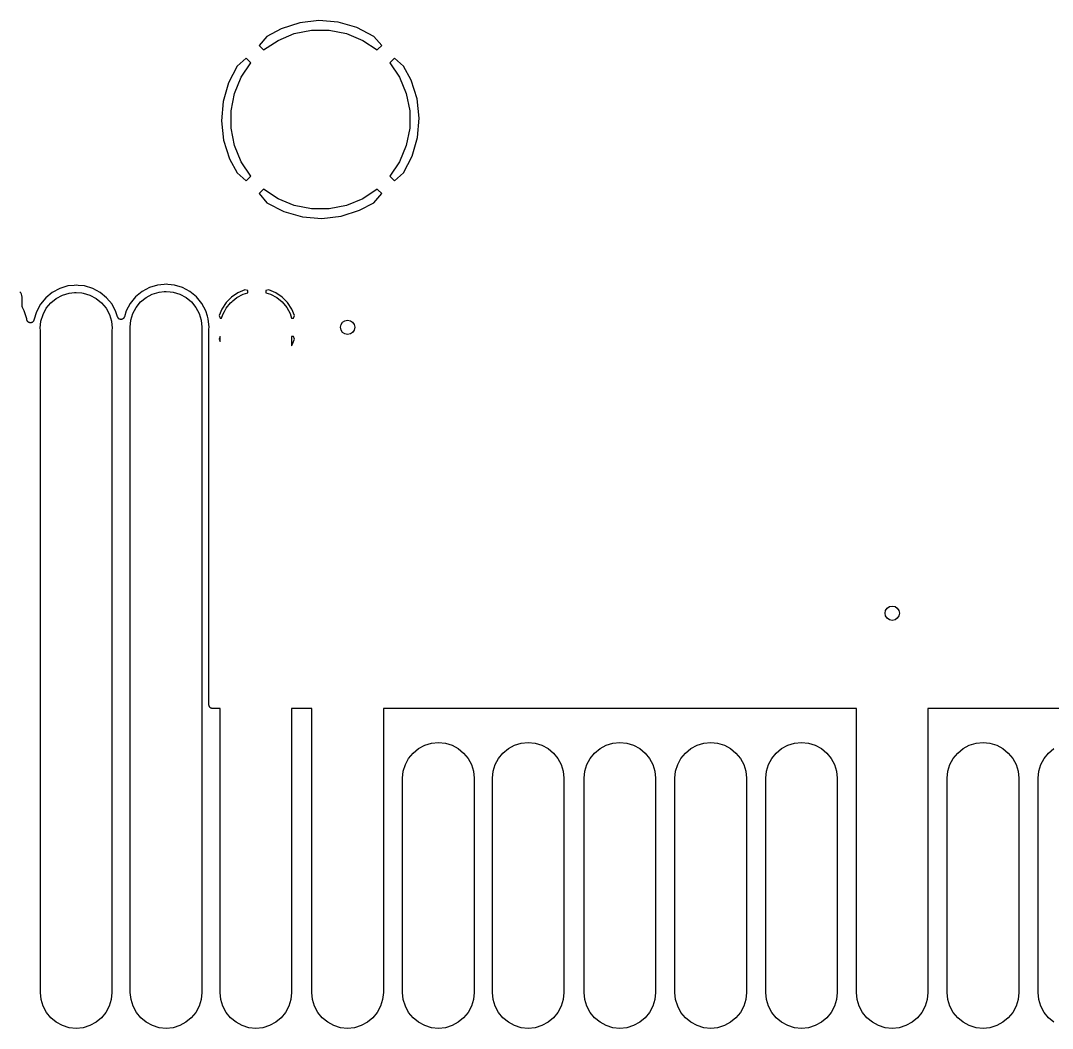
# Model space of a CAD drawing. Extents: x 49 to 143, y -158 to -38.
# Drawn here: x 81.91 to 110.78, y -158.18 to -129.97 of the extents above; entities that cross this region are included whole.
import ezdxf

# ---------------------------------------------------------------- set-up
doc = ezdxf.new("R2010")
doc.units = 0
doc.layers.add('BLACK', color=7, linetype='CONTINUOUS')

msp = doc.modelspace()

# ---------------------------------------------------------------- linework, layer by layer
at = {"layer": 'BLACK', "linetype": 'CONTINUOUS'}
for p, q in [((89.2005, -130.2), (88.8016, -130.413)), ((89.7179, -130.034), (89.2005, -130.2)), ((90.257, -129.973), (89.7179, -130.034)), ((90.7976, -130.019), (90.257, -129.973)), ((91.3189, -130.169), (90.7976, -130.019)), ((91.7929, -130.413), (91.3189, -130.169)), ((88.8016, -130.413), (88.5806, -130.665)), ((89.1128, -130.525), (89.5678, -130.336)), ((89.5678, -130.336), (90.0508, -130.24)), ((90.0508, -130.24), (90.5432, -130.24)), ((90.5432, -130.24), (91.0262, -130.336)), ((91.0262, -130.336), (91.4812, -130.525)), ((92.0134, -130.665), (91.7929, -130.413)), ((88.5806, -130.665), (88.6903, -130.775)), ((88.6903, -130.775), (88.6904, -130.775)), ((88.6904, -130.775), (88.7099, -130.794)), ((88.7099, -130.794), (89.1128, -130.525)), ((91.4812, -130.525), (91.8841, -130.794)), ((91.8841, -130.794), (91.9037, -130.775)), ((91.9037, -130.775), (92.0134, -130.665)), ((91.9037, -130.775), (91.9037, -130.775)), ((88.2214, -131.024), (87.9699, -131.244)), ((88.3311, -131.134), (88.2214, -131.024)), ((92.3726, -131.024), (92.2629, -131.134)), ((92.6247, -131.245), (92.3726, -131.024)), ((87.9699, -131.244), (87.7253, -131.718)), ((88.0815, -131.556), (88.3507, -131.153)), ((88.3507, -131.153), (88.3311, -131.134)), ((88.3311, -131.134), (88.3311, -131.134)), ((92.2628, -131.134), (92.2433, -131.153)), ((92.2433, -131.153), (92.5125, -131.556)), ((92.2629, -131.134), (92.2628, -131.134)), ((92.8379, -131.644), (92.6247, -131.245)), ((87.8931, -132.011), (88.0815, -131.556)), ((92.5125, -131.556), (92.7009, -132.011)), ((93.0031, -132.161), (92.8379, -131.644)), ((87.7253, -131.718), (87.5753, -132.24)), ((87.797, -132.494), (87.8931, -132.011)), ((92.7009, -132.011), (92.797, -132.494)), ((93.064, -132.7), (93.0031, -132.161)), ((87.5753, -132.24), (87.53, -132.78)), ((87.797, -132.987), (87.797, -132.494)), ((92.797, -132.494), (92.797, -132.987)), ((87.53, -132.78), (87.5909, -133.319)), ((93.0187, -133.241), (93.064, -132.7)), ((87.8931, -133.47), (87.797, -132.987)), ((92.797, -132.987), (92.7009, -133.47)), ((87.5909, -133.319), (87.7561, -133.837)), ((92.8687, -133.762), (93.0187, -133.241)), ((88.0815, -133.925), (87.8931, -133.47)), ((92.7009, -133.47), (92.5125, -133.925)), ((87.7561, -133.837), (87.9693, -134.236)), ((88.3507, -134.327), (88.0815, -133.925)), ((92.5125, -133.925), (92.2433, -134.327)), ((92.6241, -134.236), (92.8687, -133.762)), ((87.9693, -134.236), (88.2214, -134.457)), ((92.3726, -134.457), (92.6241, -134.236)), ((88.2214, -134.457), (88.3311, -134.347)), ((88.3311, -134.347), (88.3312, -134.347)), ((88.3312, -134.347), (88.3507, -134.327)), ((92.2433, -134.327), (92.2629, -134.347)), ((92.2629, -134.347), (92.2629, -134.347)), ((92.2629, -134.347), (92.3726, -134.457)), ((88.6903, -134.706), (88.5806, -134.816)), ((88.5806, -134.816), (88.8011, -135.068)), ((88.7099, -134.687), (88.6903, -134.706)), ((88.6903, -134.706), (88.6903, -134.706)), ((89.1128, -134.956), (88.7099, -134.687)), ((91.8841, -134.687), (91.4812, -134.956)), ((91.7924, -135.068), (92.0134, -134.816)), ((91.9035, -134.706), (91.8841, -134.687)), ((91.9037, -134.706), (91.9035, -134.706)), ((92.0134, -134.816), (91.9037, -134.706)), ((88.8011, -135.068), (89.2751, -135.312)), ((89.5678, -135.144), (89.1128, -134.956)), ((91.4812, -134.956), (91.0262, -135.144)), ((91.3936, -135.281), (91.7924, -135.068)), ((89.2751, -135.312), (89.7964, -135.462)), ((90.0508, -135.24), (89.5678, -135.144)), ((90.5432, -135.24), (90.0508, -135.24)), ((91.0262, -135.144), (90.5432, -135.24)), ((90.8761, -135.446), (91.3936, -135.281)), ((89.7964, -135.462), (90.337, -135.507)), ((90.337, -135.507), (90.8761, -135.446)), ((83.2292, -137.4), (83.003, -137.468)), ((83.4103, -137.382), (83.2292, -137.4)), ((83.4644, -137.377), (83.4103, -137.382)), ((83.4103, -137.382), (83.4103, -137.382)), ((83.5185, -137.382), (83.4644, -137.377)), ((83.6996, -137.4), (83.5185, -137.382)), ((83.9258, -137.468), (83.6996, -137.4)), ((85.7438, -137.374), (85.5176, -137.443)), ((85.9249, -137.357), (85.7438, -137.374)), ((85.979, -137.351), (85.9249, -137.357)), ((85.9249, -137.357), (85.9249, -137.357)), ((86.0331, -137.357), (85.979, -137.351)), ((86.2142, -137.374), (86.0331, -137.357)), ((86.4404, -137.443), (86.2142, -137.374)), ((81.9161, -137.595), (81.8911, -137.565)), ((81.9347, -137.63), (81.9161, -137.595)), ((81.9461, -137.668), (81.9347, -137.63)), ((81.9505, -137.712), (81.9461, -137.668)), ((82.7945, -137.58), (82.6118, -137.73)), ((83.003, -137.468), (82.7945, -137.58)), ((82.9061, -137.747), (83.0799, -137.654)), ((83.0799, -137.654), (83.2684, -137.597)), ((83.2684, -137.597), (83.4153, -137.582)), ((83.4153, -137.582), (83.4644, -137.578)), ((83.4644, -137.578), (83.6251, -137.593)), ((83.6251, -137.593), (83.6604, -137.597)), ((83.6604, -137.597), (83.8489, -137.654)), ((83.8489, -137.654), (84.0227, -137.747)), ((84.1343, -137.58), (83.9258, -137.468)), ((84.317, -137.73), (84.1343, -137.58)), ((85.1264, -137.704), (84.9764, -137.887)), ((85.3091, -137.554), (85.1264, -137.704)), ((85.5176, -137.443), (85.3091, -137.554)), ((85.4207, -137.722), (85.5945, -137.629)), ((85.5945, -137.629), (85.783, -137.571)), ((85.783, -137.571), (85.9299, -137.557)), ((85.9299, -137.557), (85.979, -137.552)), ((85.979, -137.552), (86.0918, -137.563)), ((86.0918, -137.563), (86.175, -137.571)), ((86.175, -137.571), (86.3635, -137.629)), ((86.3635, -137.629), (86.5373, -137.722)), ((86.6489, -137.554), (86.4404, -137.443)), ((86.8316, -137.704), (86.6489, -137.554)), ((86.9816, -137.887), (86.8316, -137.704)), ((87.9899, -137.589), (87.8111, -137.71)), ((87.9607, -137.722), (88.1345, -137.629)), ((88.1835, -137.506), (87.9899, -137.589)), ((88.1345, -137.629), (88.265, -137.589)), ((88.265, -137.529), (88.1835, -137.506)), ((88.265, -137.589), (88.265, -137.529)), ((88.8544, -137.506), (88.773, -137.529)), ((88.773, -137.529), (88.773, -137.589)), ((88.773, -137.589), (88.9035, -137.629)), ((89.0481, -137.589), (88.8544, -137.506)), ((88.9035, -137.629), (89.0773, -137.722)), ((89.2269, -137.71), (89.0481, -137.589)), ((81.9505, -137.953), (81.9505, -137.712)), ((81.9509, -137.958), (81.9505, -137.953)), ((81.9508, -137.962), (81.9509, -137.958)), ((81.9518, -137.967), (81.9508, -137.962)), ((81.9524, -137.973), (81.9518, -137.967)), ((81.9536, -137.977), (81.9524, -137.973)), ((81.9544, -137.981), (81.9536, -137.977)), ((81.9564, -137.986), (81.9544, -137.981)), ((81.958, -137.992), (81.9564, -137.986)), ((81.96, -137.995), (81.958, -137.992)), ((81.9616, -137.999), (81.96, -137.995)), ((82.4618, -137.912), (82.3504, -138.121)), ((82.6118, -137.73), (82.4618, -137.912)), ((82.6289, -138.024), (82.7539, -137.872)), ((82.7539, -137.872), (82.9061, -137.747)), ((84.0227, -137.747), (84.1749, -137.872)), ((84.1749, -137.872), (84.2999, -138.024)), ((84.467, -137.912), (84.317, -137.73)), ((84.5784, -138.121), (84.467, -137.912)), ((84.9764, -137.887), (84.865, -138.096)), ((85.1435, -137.999), (85.2685, -137.846)), ((85.2685, -137.846), (85.4207, -137.722)), ((86.5373, -137.722), (86.6895, -137.846)), ((86.6895, -137.846), (86.8145, -137.999)), ((87.093, -138.096), (86.9816, -137.887)), ((87.6596, -137.865), (87.541, -138.046)), ((87.6581, -138.024), (87.7831, -137.872)), ((87.8111, -137.71), (87.6596, -137.865)), ((87.7831, -137.872), (87.8212, -137.841)), ((87.8212, -137.841), (87.8466, -137.815)), ((87.8466, -137.815), (87.9607, -137.722)), ((89.0773, -137.722), (89.2295, -137.846)), ((89.3784, -137.865), (89.2269, -137.71)), ((89.2295, -137.846), (89.3545, -137.999)), ((89.497, -138.046), (89.3784, -137.865)), ((81.9623, -138.001), (81.9616, -137.999)), ((82.013, -138.096), (81.9623, -138.001)), ((82.0816, -138.322), (82.013, -138.096)), ((82.3504, -138.121), (82.2795, -138.355)), ((82.4789, -138.386), (82.5361, -138.198)), ((82.5361, -138.198), (82.6289, -138.024)), ((84.2999, -138.024), (84.3927, -138.198)), ((84.3927, -138.198), (84.4499, -138.386)), ((84.6222, -138.265), (84.5784, -138.121)), ((84.6258, -138.274), (84.6222, -138.265)), ((84.6295, -138.283), (84.6258, -138.274)), ((84.6296, -138.283), (84.6295, -138.283)), ((84.635, -138.291), (84.6296, -138.283)), ((84.6296, -138.283), (84.6296, -138.283)), ((84.8054, -138.284), (84.7997, -138.293)), ((84.8055, -138.284), (84.8054, -138.284)), ((84.8092, -138.276), (84.8055, -138.284)), ((84.8055, -138.284), (84.8055, -138.284)), ((84.8131, -138.266), (84.8092, -138.276)), ((84.8132, -138.266), (84.8131, -138.266)), ((84.8135, -138.265), (84.8132, -138.266)), ((84.8132, -138.266), (84.8132, -138.266)), ((84.8132, -138.266), (84.8132, -138.266)), ((84.865, -138.096), (84.8135, -138.265)), ((84.9935, -138.361), (85.0507, -138.172)), ((85.0507, -138.172), (85.1435, -137.999)), ((86.8145, -137.999), (86.9073, -138.172)), ((86.9073, -138.172), (86.9645, -138.361)), ((87.139, -138.247), (87.093, -138.096)), ((87.1616, -138.322), (87.139, -138.247)), ((87.139, -138.247), (87.139, -138.247)), ((87.541, -138.046), (87.4689, -138.224)), ((87.4689, -138.224), (87.49, -138.303)), ((87.5334, -138.303), (87.5653, -138.198)), ((87.5653, -138.198), (87.6109, -138.113)), ((87.6109, -138.113), (87.6581, -138.024)), ((89.3545, -137.999), (89.4473, -138.172)), ((89.4473, -138.172), (89.4869, -138.303)), ((89.5691, -138.224), (89.497, -138.046)), ((89.548, -138.303), (89.5691, -138.224)), ((82.0834, -138.34), (82.0816, -138.322)), ((82.0852, -138.349), (82.0834, -138.34)), ((82.0834, -138.34), (82.0834, -138.34)), ((82.0834, -138.34), (82.0834, -138.34)), ((82.0834, -138.34), (82.0834, -138.34)), ((82.0872, -138.359), (82.0852, -138.349)), ((82.091, -138.368), (82.0872, -138.359)), ((82.0872, -138.359), (82.0872, -138.359)), ((82.0872, -138.359), (82.0872, -138.359)), ((82.0946, -138.377), (82.091, -138.368)), ((82.0947, -138.377), (82.0946, -138.377)), ((82.1, -138.385), (82.0947, -138.377)), ((82.0947, -138.377), (82.0947, -138.377)), ((82.1054, -138.393), (82.1, -138.385)), ((82.1055, -138.393), (82.1054, -138.393)), ((82.1118, -138.4), (82.1055, -138.393)), ((82.1055, -138.393), (82.1055, -138.393)), ((82.1192, -138.407), (82.1118, -138.4)), ((82.1268, -138.412), (82.1192, -138.407)), ((82.1192, -138.407), (82.1192, -138.407)), ((82.1192, -138.407), (82.1192, -138.407)), ((82.1354, -138.418), (82.1268, -138.412)), ((82.1442, -138.422), (82.1354, -138.418)), ((82.1354, -138.418), (82.1354, -138.418)), ((82.1354, -138.418), (82.1354, -138.418)), ((82.1533, -138.426), (82.1442, -138.422)), ((82.1534, -138.426), (82.1533, -138.426)), ((82.1629, -138.428), (82.1534, -138.426)), ((82.1534, -138.426), (82.1534, -138.426)), ((82.1725, -138.43), (82.1629, -138.428)), ((82.1828, -138.43), (82.1725, -138.43)), ((82.1725, -138.43), (82.1725, -138.43)), ((82.1725, -138.43), (82.1725, -138.43)), ((82.192, -138.43), (82.1828, -138.43)), ((82.1921, -138.43), (82.192, -138.43)), ((82.192, -138.43), (82.192, -138.43)), ((82.2029, -138.428), (82.1921, -138.43)), ((82.2111, -138.426), (82.2029, -138.428)), ((82.2112, -138.426), (82.2111, -138.426)), ((82.2213, -138.422), (82.2112, -138.426)), ((82.2112, -138.426), (82.2112, -138.426)), ((82.2292, -138.419), (82.2213, -138.422)), ((82.2293, -138.419), (82.2292, -138.419)), ((82.2378, -138.413), (82.2293, -138.419)), ((82.2293, -138.419), (82.2293, -138.419)), ((82.2456, -138.408), (82.2378, -138.413)), ((82.2527, -138.401), (82.2456, -138.408)), ((82.2456, -138.408), (82.2456, -138.408)), ((82.2456, -138.408), (82.2456, -138.408)), ((82.2595, -138.394), (82.2527, -138.401)), ((82.2596, -138.394), (82.2595, -138.394)), ((82.2653, -138.386), (82.2596, -138.394)), ((82.2596, -138.394), (82.2596, -138.394)), ((82.2706, -138.378), (82.2653, -138.386)), ((82.2748, -138.368), (82.2706, -138.378)), ((82.2706, -138.378), (82.2706, -138.378)), ((82.2706, -138.378), (82.2706, -138.378)), ((82.2783, -138.36), (82.2748, -138.368)), ((82.2795, -138.355), (82.2783, -138.36)), ((82.2783, -138.36), (82.2783, -138.36)), ((82.2783, -138.36), (82.2783, -138.36)), ((82.4596, -138.582), (82.4789, -138.386)), ((84.4499, -138.386), (84.4692, -138.582)), ((84.6403, -138.299), (84.635, -138.291)), ((84.6404, -138.299), (84.6403, -138.299)), ((84.6471, -138.306), (84.6404, -138.299)), ((84.6404, -138.299), (84.6404, -138.299)), ((84.654, -138.313), (84.6471, -138.306)), ((84.6541, -138.313), (84.654, -138.313)), ((84.6542, -138.313), (84.6541, -138.313)), ((84.6619, -138.318), (84.6542, -138.313)), ((84.6702, -138.324), (84.6619, -138.318)), ((84.6703, -138.324), (84.6702, -138.324)), ((84.6704, -138.324), (84.6703, -138.324)), ((84.6788, -138.328), (84.6704, -138.324)), ((84.6882, -138.332), (84.6788, -138.328)), ((84.6883, -138.332), (84.6882, -138.332)), ((84.6884, -138.332), (84.6883, -138.332)), ((84.6973, -138.333), (84.6884, -138.332)), ((84.7073, -138.336), (84.6973, -138.333)), ((84.7074, -138.336), (84.7073, -138.336)), ((84.7075, -138.336), (84.7074, -138.336)), ((84.717, -138.336), (84.7075, -138.336)), ((84.7268, -138.336), (84.717, -138.336)), ((84.7269, -138.336), (84.7268, -138.336)), ((84.727, -138.336), (84.7269, -138.336)), ((84.7366, -138.334), (84.727, -138.336)), ((84.746, -138.332), (84.7366, -138.334)), ((84.7461, -138.332), (84.746, -138.332)), ((84.7462, -138.332), (84.7461, -138.332)), ((84.7551, -138.328), (84.7462, -138.332)), ((84.7641, -138.325), (84.7551, -138.328)), ((84.7642, -138.325), (84.7641, -138.325)), ((84.7643, -138.325), (84.7642, -138.325)), ((84.7722, -138.319), (84.7643, -138.325)), ((84.7804, -138.314), (84.7722, -138.319)), ((84.7805, -138.314), (84.7804, -138.314)), ((84.7806, -138.314), (84.7805, -138.314)), ((84.7874, -138.307), (84.7806, -138.314)), ((84.7944, -138.3), (84.7874, -138.307)), ((84.7945, -138.3), (84.7944, -138.3)), ((84.7944, -138.3), (84.7944, -138.3)), ((84.7997, -138.293), (84.7945, -138.3)), ((84.9742, -138.557), (84.9935, -138.361)), ((84.979, -138.606), (84.9742, -138.557)), ((86.9645, -138.361), (86.9838, -138.557)), ((86.9838, -138.557), (86.979, -138.606)), ((87.1848, -138.557), (87.1616, -138.322)), ((87.1795, -138.611), (87.1848, -138.557)), ((87.49, -138.303), (87.5334, -138.303)), ((89.4869, -138.303), (89.548, -138.303)), ((82.4644, -138.632), (82.4596, -138.582)), ((82.4644, -151.178), (82.4644, -138.632)), ((84.4692, -138.582), (84.4644, -138.632)), ((84.4644, -138.632), (84.4644, -151.178)), ((84.979, -151.178), (84.979, -138.606)), ((86.979, -138.606), (86.979, -151.178)), ((87.179, -138.619), (87.1795, -138.615)), ((87.179, -138.621), (87.179, -138.619)), ((87.179, -149.125), (87.179, -138.621)), ((87.1795, -138.615), (87.1795, -138.611)), ((87.49, -138.811), (87.4689, -138.89)), ((87.4936, -138.811), (87.49, -138.811)), ((87.4936, -138.951), (87.4936, -138.811)), ((89.4936, -138.811), (89.4936, -139.073)), ((89.548, -138.811), (89.4936, -138.811)), ((89.5691, -138.89), (89.548, -138.811)), ((87.4689, -138.89), (87.4936, -138.951)), ((89.4936, -139.073), (89.497, -139.068)), ((89.497, -139.068), (89.5691, -138.89)), ((87.1799, -149.134), (87.179, -149.125)), ((87.1808, -149.144), (87.1799, -149.134)), ((87.1809, -149.144), (87.1808, -149.144)), ((87.1836, -149.153), (87.1809, -149.144)), ((87.1809, -149.144), (87.1809, -149.144)), ((87.1863, -149.162), (87.1836, -149.153)), ((87.1864, -149.163), (87.1863, -149.162)), ((87.1865, -149.163), (87.1864, -149.163)), ((87.191, -149.171), (87.1865, -149.163)), ((87.1953, -149.18), (87.191, -149.171)), ((87.1955, -149.18), (87.1953, -149.18)), ((87.1957, -149.18), (87.1955, -149.18)), ((87.2017, -149.188), (87.1957, -149.18)), ((87.2076, -149.195), (87.2017, -149.188)), ((87.2078, -149.195), (87.2076, -149.195)), ((87.208, -149.195), (87.2078, -149.195)), ((87.2153, -149.201), (87.208, -149.195)), ((87.2225, -149.208), (87.2153, -149.201)), ((87.2228, -149.208), (87.2225, -149.208)), ((87.2231, -149.208), (87.2228, -149.208)), ((87.2313, -149.212), (87.2231, -149.208)), ((87.2396, -149.217), (87.2313, -149.212)), ((87.2399, -149.217), (87.2396, -149.217)), ((87.2402, -149.217), (87.2399, -149.217)), ((87.2492, -149.22), (87.2402, -149.217)), ((87.2582, -149.223), (87.2492, -149.22)), ((87.2586, -149.223), (87.2582, -149.223)), ((87.2589, -149.223), (87.2586, -149.223)), ((87.2683, -149.224), (87.2589, -149.223)), ((87.2776, -149.225), (87.2683, -149.224)), ((87.2783, -149.225), (87.2776, -149.225)), ((87.279, -149.225), (87.2783, -149.225)), ((87.2783, -149.225), (87.2783, -149.225)), ((87.2783, -149.225), (87.2783, -149.225)), ((87.4936, -149.225), (87.279, -149.225)), ((87.4936, -151.178), (87.4936, -149.225)), ((90.059, -149.225), (89.4936, -149.225)), ((89.4936, -149.225), (89.4936, -151.178)), ((90.059, -151.178), (90.059, -149.225)), ((105.299, -149.225), (92.059, -149.225)), ((92.059, -149.225), (92.059, -151.178)), ((105.299, -151.178), (105.299, -149.225)), ((112.919, -149.225), (107.299, -149.225)), ((107.299, -149.225), (107.299, -151.178)), ((92.8919, -150.471), (93.0434, -150.347)), ((93.0434, -150.347), (93.2163, -150.254)), ((93.2163, -150.254), (93.4039, -150.197)), ((93.4039, -150.197), (93.599, -150.178)), ((93.599, -150.178), (93.599, -150.178)), ((93.599, -150.178), (93.7941, -150.197)), ((93.7941, -150.197), (93.9817, -150.254)), ((93.9817, -150.254), (94.1546, -150.347)), ((94.1546, -150.347), (94.3061, -150.471)), ((95.4065, -150.471), (95.558, -150.347)), ((95.558, -150.347), (95.7309, -150.254)), ((95.7309, -150.254), (95.9185, -150.197)), ((95.9185, -150.197), (96.1136, -150.178)), ((96.1136, -150.178), (96.1136, -150.178)), ((96.1136, -150.178), (96.3087, -150.197)), ((96.3087, -150.197), (96.4963, -150.254)), ((96.4963, -150.254), (96.6692, -150.347)), ((96.6692, -150.347), (96.8207, -150.471)), ((97.9719, -150.471), (98.1234, -150.347)), ((98.1234, -150.347), (98.2963, -150.254)), ((98.2963, -150.254), (98.4839, -150.197)), ((98.4839, -150.197), (98.679, -150.178)), ((98.679, -150.178), (98.679, -150.178)), ((98.679, -150.178), (98.8741, -150.197)), ((98.8741, -150.197), (99.0617, -150.254)), ((99.0617, -150.254), (99.2346, -150.347)), ((99.2346, -150.347), (99.3861, -150.471)), ((100.512, -150.471), (100.663, -150.347)), ((100.663, -150.347), (100.836, -150.254)), ((100.836, -150.254), (101.024, -150.197)), ((101.024, -150.197), (101.219, -150.178)), ((101.219, -150.178), (101.219, -150.178)), ((101.219, -150.178), (101.414, -150.197)), ((101.414, -150.197), (101.602, -150.254)), ((101.602, -150.254), (101.775, -150.347)), ((101.775, -150.347), (101.926, -150.471)), ((103.052, -150.471), (103.203, -150.347)), ((103.203, -150.347), (103.376, -150.254)), ((103.376, -150.254), (103.564, -150.197)), ((103.564, -150.197), (103.759, -150.178)), ((103.759, -150.178), (103.759, -150.178)), ((103.759, -150.178), (103.954, -150.197)), ((103.954, -150.197), (104.142, -150.254)), ((104.142, -150.254), (104.315, -150.347)), ((104.315, -150.347), (104.466, -150.471)), ((108.132, -150.471), (108.283, -150.347)), ((108.283, -150.347), (108.456, -150.254)), ((108.456, -150.254), (108.644, -150.197)), ((108.644, -150.197), (108.839, -150.178)), ((108.839, -150.178), (108.839, -150.178)), ((108.839, -150.178), (109.034, -150.197)), ((109.034, -150.197), (109.222, -150.254)), ((109.222, -150.254), (109.395, -150.347)), ((109.395, -150.347), (109.546, -150.471)), ((110.672, -150.471), (110.823, -150.347)), ((92.6751, -150.795), (92.7675, -150.622)), ((92.7675, -150.622), (92.8919, -150.471)), ((94.3061, -150.471), (94.4305, -150.622)), ((94.4305, -150.622), (94.5229, -150.795)), ((95.1897, -150.795), (95.2821, -150.622)), ((95.2821, -150.622), (95.4065, -150.471)), ((96.8207, -150.471), (96.9451, -150.622)), ((96.9451, -150.622), (97.0375, -150.795)), ((97.7551, -150.795), (97.8475, -150.622)), ((97.8475, -150.622), (97.9719, -150.471)), ((99.3861, -150.471), (99.5105, -150.622)), ((99.5105, -150.622), (99.6029, -150.795)), ((100.295, -150.795), (100.388, -150.622)), ((100.388, -150.622), (100.512, -150.471)), ((101.926, -150.471), (102.05, -150.622)), ((102.05, -150.622), (102.143, -150.795)), ((102.835, -150.795), (102.928, -150.622)), ((102.928, -150.622), (103.052, -150.471)), ((104.466, -150.471), (104.59, -150.622)), ((104.59, -150.622), (104.683, -150.795)), ((107.915, -150.795), (108.008, -150.622)), ((108.008, -150.622), (108.132, -150.471)), ((109.546, -150.471), (109.67, -150.622)), ((109.67, -150.622), (109.763, -150.795)), ((110.455, -150.795), (110.548, -150.622)), ((110.548, -150.622), (110.672, -150.471)), ((92.599, -151.178), (92.6182, -150.983)), ((92.6182, -150.983), (92.6751, -150.795)), ((94.5229, -150.795), (94.5798, -150.983)), ((94.5798, -150.983), (94.599, -151.178)), ((95.1136, -151.178), (95.1328, -150.983)), ((95.1328, -150.983), (95.1897, -150.795)), ((97.0375, -150.795), (97.0944, -150.983)), ((97.0944, -150.983), (97.1136, -151.178)), ((97.679, -151.178), (97.6982, -150.983)), ((97.6982, -150.983), (97.7551, -150.795)), ((99.6029, -150.795), (99.6598, -150.983)), ((99.6598, -150.983), (99.679, -151.178)), ((100.219, -151.178), (100.238, -150.983)), ((100.238, -150.983), (100.295, -150.795)), ((102.143, -150.795), (102.2, -150.983)), ((102.2, -150.983), (102.219, -151.178)), ((102.759, -151.178), (102.778, -150.983)), ((102.778, -150.983), (102.835, -150.795)), ((104.683, -150.795), (104.74, -150.983)), ((104.74, -150.983), (104.759, -151.178)), ((107.839, -151.178), (107.858, -150.983)), ((107.858, -150.983), (107.915, -150.795)), ((109.763, -150.795), (109.82, -150.983)), ((109.82, -150.983), (109.839, -151.178)), ((110.379, -151.178), (110.398, -150.983)), ((110.398, -150.983), (110.455, -150.795)), ((82.4644, -157.178), (82.4644, -151.178)), ((82.4644, -151.178), (82.4644, -151.178)), ((84.4644, -151.178), (84.4644, -151.178)), ((84.4644, -151.178), (84.4644, -157.178)), ((84.979, -157.178), (84.979, -151.178)), ((84.979, -151.178), (84.979, -151.178)), ((86.979, -151.178), (86.979, -151.178)), ((86.979, -151.178), (86.979, -157.178)), ((87.4936, -157.178), (87.4936, -151.178)), ((87.4936, -151.178), (87.4936, -151.178)), ((89.4936, -151.178), (89.4936, -151.178)), ((89.4936, -151.178), (89.4936, -157.178)), ((90.059, -157.178), (90.059, -151.178)), ((90.059, -151.178), (90.059, -151.178)), ((92.059, -151.178), (92.059, -151.178)), ((92.059, -151.178), (92.059, -157.178)), ((92.599, -157.178), (92.599, -151.178)), ((94.599, -151.178), (94.599, -157.178)), ((95.1136, -157.178), (95.1136, -151.178)), ((97.1136, -151.178), (97.1136, -157.178)), ((97.679, -157.178), (97.679, -151.178)), ((99.679, -151.178), (99.679, -157.178)), ((100.219, -157.178), (100.219, -151.178)), ((102.219, -151.178), (102.219, -157.178)), ((102.759, -157.178), (102.759, -151.178)), ((104.759, -151.178), (104.759, -157.178)), ((105.299, -157.178), (105.299, -151.178)), ((105.299, -151.178), (105.299, -151.178)), ((107.299, -151.178), (107.299, -151.178)), ((107.299, -151.178), (107.299, -157.178)), ((107.839, -157.178), (107.839, -151.178)), ((109.839, -151.178), (109.839, -157.178)), ((110.379, -157.178), (110.379, -151.178)), ((82.4836, -157.373), (82.4644, -157.178)), ((84.4644, -157.178), (84.4452, -157.373)), ((84.9982, -157.373), (84.979, -157.178)), ((86.979, -157.178), (86.9598, -157.373)), ((87.5128, -157.373), (87.4936, -157.178)), ((89.4936, -157.178), (89.4744, -157.373)), ((90.0782, -157.373), (90.059, -157.178)), ((92.059, -157.178), (92.0398, -157.373)), ((92.6182, -157.373), (92.599, -157.178)), ((94.599, -157.178), (94.5798, -157.373)), ((95.1328, -157.373), (95.1136, -157.178)), ((97.1136, -157.178), (97.0944, -157.373)), ((97.6982, -157.373), (97.679, -157.178)), ((99.679, -157.178), (99.6598, -157.373)), ((100.238, -157.373), (100.219, -157.178)), ((102.219, -157.178), (102.2, -157.373)), ((102.778, -157.373), (102.759, -157.178)), ((104.759, -157.178), (104.74, -157.373)), ((105.318, -157.373), (105.299, -157.178)), ((107.299, -157.178), (107.28, -157.373)), ((107.858, -157.373), (107.839, -157.178)), ((109.839, -157.178), (109.82, -157.373)), ((110.398, -157.373), (110.379, -157.178)), ((82.5405, -157.561), (82.4836, -157.373)), ((82.6329, -157.734), (82.5405, -157.561)), ((84.3883, -157.561), (84.2959, -157.734)), ((84.4452, -157.373), (84.3883, -157.561)), ((85.0551, -157.561), (84.9982, -157.373)), ((85.1475, -157.734), (85.0551, -157.561)), ((86.9029, -157.561), (86.8105, -157.734)), ((86.9598, -157.373), (86.9029, -157.561)), ((87.5697, -157.561), (87.5128, -157.373)), ((87.6621, -157.734), (87.5697, -157.561)), ((89.4175, -157.561), (89.3251, -157.734)), ((89.4744, -157.373), (89.4175, -157.561)), ((90.1351, -157.561), (90.0782, -157.373)), ((90.2275, -157.734), (90.1351, -157.561)), ((91.9829, -157.561), (91.8905, -157.734)), ((92.0398, -157.373), (91.9829, -157.561)), ((92.6751, -157.561), (92.6182, -157.373)), ((92.7675, -157.734), (92.6751, -157.561)), ((94.5229, -157.561), (94.4305, -157.734)), ((94.5798, -157.373), (94.5229, -157.561)), ((95.1897, -157.561), (95.1328, -157.373)), ((95.2821, -157.734), (95.1897, -157.561)), ((97.0375, -157.561), (96.9451, -157.734)), ((97.0944, -157.373), (97.0375, -157.561)), ((97.7551, -157.561), (97.6982, -157.373)), ((97.8475, -157.734), (97.7551, -157.561)), ((99.6029, -157.561), (99.5105, -157.734)), ((99.6598, -157.373), (99.6029, -157.561)), ((100.295, -157.561), (100.238, -157.373)), ((100.388, -157.734), (100.295, -157.561)), ((102.143, -157.561), (102.05, -157.734)), ((102.2, -157.373), (102.143, -157.561)), ((102.835, -157.561), (102.778, -157.373)), ((102.928, -157.734), (102.835, -157.561)), ((104.683, -157.561), (104.59, -157.734)), ((104.74, -157.373), (104.683, -157.561)), ((105.375, -157.561), (105.318, -157.373)), ((105.468, -157.734), (105.375, -157.561)), ((107.223, -157.561), (107.13, -157.734)), ((107.28, -157.373), (107.223, -157.561)), ((107.915, -157.561), (107.858, -157.373)), ((108.008, -157.734), (107.915, -157.561)), ((109.763, -157.561), (109.67, -157.734)), ((109.82, -157.373), (109.763, -157.561)), ((110.455, -157.561), (110.398, -157.373)), ((110.548, -157.734), (110.455, -157.561)), ((82.7573, -157.885), (82.6329, -157.734)), ((82.9088, -158.009), (82.7573, -157.885)), ((84.1715, -157.885), (84.02, -158.009)), ((84.2959, -157.734), (84.1715, -157.885)), ((85.2719, -157.885), (85.1475, -157.734)), ((85.4234, -158.009), (85.2719, -157.885)), ((86.6861, -157.885), (86.5346, -158.009)), ((86.8105, -157.734), (86.6861, -157.885)), ((87.7865, -157.885), (87.6621, -157.734)), ((87.938, -158.009), (87.7865, -157.885)), ((89.2007, -157.885), (89.0492, -158.009)), ((89.3251, -157.734), (89.2007, -157.885)), ((90.3519, -157.885), (90.2275, -157.734)), ((90.5034, -158.009), (90.3519, -157.885)), ((91.7661, -157.885), (91.6146, -158.009)), ((91.8905, -157.734), (91.7661, -157.885)), ((92.8919, -157.885), (92.7675, -157.734)), ((93.0434, -158.009), (92.8919, -157.885)), ((94.3061, -157.885), (94.1546, -158.009)), ((94.4305, -157.734), (94.3061, -157.885)), ((95.4065, -157.885), (95.2821, -157.734)), ((95.558, -158.009), (95.4065, -157.885)), ((96.8207, -157.885), (96.6692, -158.009)), ((96.9451, -157.734), (96.8207, -157.885)), ((97.9719, -157.885), (97.8475, -157.734)), ((98.1234, -158.009), (97.9719, -157.885)), ((99.3861, -157.885), (99.2346, -158.009)), ((99.5105, -157.734), (99.3861, -157.885)), ((100.512, -157.885), (100.388, -157.734)), ((100.663, -158.009), (100.512, -157.885)), ((101.926, -157.885), (101.775, -158.009)), ((102.05, -157.734), (101.926, -157.885)), ((103.052, -157.885), (102.928, -157.734)), ((103.203, -158.009), (103.052, -157.885)), ((104.466, -157.885), (104.315, -158.009)), ((104.59, -157.734), (104.466, -157.885)), ((105.592, -157.885), (105.468, -157.734)), ((105.743, -158.009), (105.592, -157.885)), ((107.006, -157.885), (106.855, -158.009)), ((107.13, -157.734), (107.006, -157.885)), ((108.132, -157.885), (108.008, -157.734)), ((108.283, -158.009), (108.132, -157.885)), ((109.546, -157.885), (109.395, -158.009)), ((109.67, -157.734), (109.546, -157.885)), ((110.672, -157.885), (110.548, -157.734)), ((110.823, -158.009), (110.672, -157.885)), ((83.0817, -158.102), (82.9088, -158.009)), ((83.2693, -158.159), (83.0817, -158.102)), ((83.4644, -158.178), (83.2693, -158.159)), ((83.6595, -158.159), (83.4644, -158.178)), ((83.4644, -158.178), (83.4644, -158.178)), ((83.8471, -158.102), (83.6595, -158.159)), ((84.02, -158.009), (83.8471, -158.102)), ((85.5963, -158.102), (85.4234, -158.009)), ((85.7839, -158.159), (85.5963, -158.102)), ((85.979, -158.178), (85.7839, -158.159)), ((86.1741, -158.159), (85.979, -158.178)), ((85.979, -158.178), (85.979, -158.178)), ((86.3617, -158.102), (86.1741, -158.159)), ((86.5346, -158.009), (86.3617, -158.102)), ((88.1109, -158.102), (87.938, -158.009)), ((88.2985, -158.159), (88.1109, -158.102)), ((88.4936, -158.178), (88.2985, -158.159)), ((88.6887, -158.159), (88.4936, -158.178)), ((88.4936, -158.178), (88.4936, -158.178)), ((88.8763, -158.102), (88.6887, -158.159)), ((89.0492, -158.009), (88.8763, -158.102)), ((90.6763, -158.102), (90.5034, -158.009)), ((90.8639, -158.159), (90.6763, -158.102)), ((91.059, -158.178), (90.8639, -158.159)), ((91.2541, -158.159), (91.059, -158.178)), ((91.059, -158.178), (91.059, -158.178)), ((91.4417, -158.102), (91.2541, -158.159)), ((91.6146, -158.009), (91.4417, -158.102)), ((93.2163, -158.102), (93.0434, -158.009)), ((93.4039, -158.159), (93.2163, -158.102)), ((93.599, -158.178), (93.4039, -158.159)), ((93.7941, -158.159), (93.599, -158.178)), ((93.599, -158.178), (93.599, -158.178)), ((93.9817, -158.102), (93.7941, -158.159)), ((94.1546, -158.009), (93.9817, -158.102)), ((95.7309, -158.102), (95.558, -158.009)), ((95.9185, -158.159), (95.7309, -158.102)), ((96.1136, -158.178), (95.9185, -158.159)), ((96.3087, -158.159), (96.1136, -158.178)), ((96.1136, -158.178), (96.1136, -158.178)), ((96.4963, -158.102), (96.3087, -158.159)), ((96.6692, -158.009), (96.4963, -158.102)), ((98.2963, -158.102), (98.1234, -158.009)), ((98.4839, -158.159), (98.2963, -158.102)), ((98.679, -158.178), (98.4839, -158.159)), ((98.8741, -158.159), (98.679, -158.178)), ((98.679, -158.178), (98.679, -158.178)), ((99.0617, -158.102), (98.8741, -158.159)), ((99.2346, -158.009), (99.0617, -158.102)), ((100.836, -158.102), (100.663, -158.009)), ((101.024, -158.159), (100.836, -158.102)), ((101.219, -158.178), (101.024, -158.159)), ((101.414, -158.159), (101.219, -158.178)), ((101.219, -158.178), (101.219, -158.178)), ((101.602, -158.102), (101.414, -158.159)), ((101.775, -158.009), (101.602, -158.102)), ((103.376, -158.102), (103.203, -158.009)), ((103.564, -158.159), (103.376, -158.102)), ((103.759, -158.178), (103.564, -158.159)), ((103.954, -158.159), (103.759, -158.178)), ((103.759, -158.178), (103.759, -158.178)), ((104.142, -158.102), (103.954, -158.159)), ((104.315, -158.009), (104.142, -158.102)), ((105.916, -158.102), (105.743, -158.009)), ((106.104, -158.159), (105.916, -158.102)), ((106.299, -158.178), (106.104, -158.159)), ((106.494, -158.159), (106.299, -158.178)), ((106.299, -158.178), (106.299, -158.178)), ((106.682, -158.102), (106.494, -158.159)), ((106.855, -158.009), (106.682, -158.102)), ((108.456, -158.102), (108.283, -158.009)), ((108.644, -158.159), (108.456, -158.102)), ((108.839, -158.178), (108.644, -158.159)), ((109.034, -158.159), (108.839, -158.178)), ((108.839, -158.178), (108.839, -158.178)), ((109.222, -158.102), (109.034, -158.159)), ((109.395, -158.009), (109.222, -158.102))]:
    msp.add_line(p, q, dxfattribs=at)
at = {"layer": 'BLACK'}
for centre in [(91.059, -138.557), (106.299, -146.558)]:
    msp.add_circle(centre, 0.2, dxfattribs=at)

doc.saveas('drawing.dxf')
